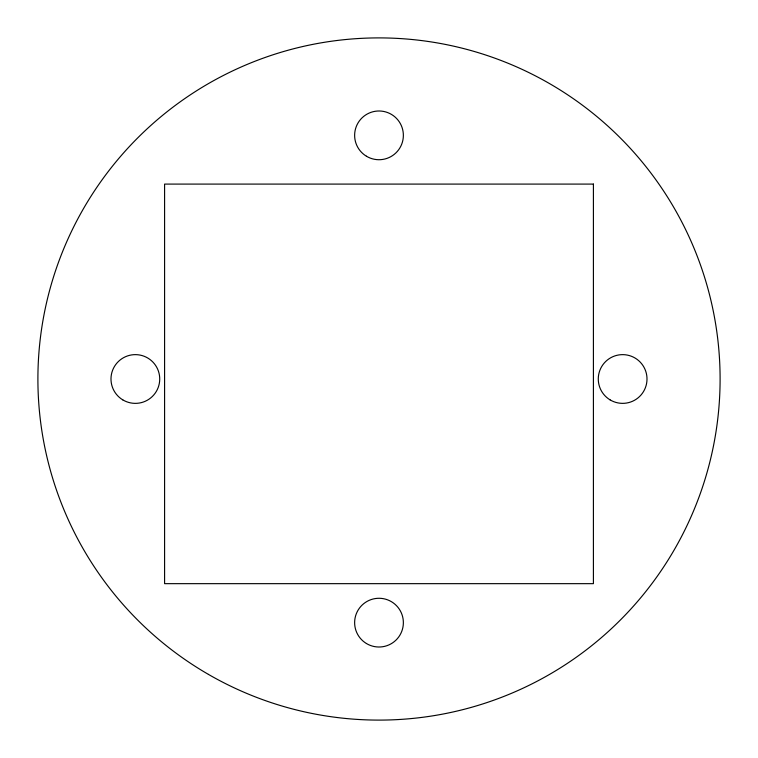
<?xml version="1.0" encoding="UTF-8"?>
<svg xmlns="http://www.w3.org/2000/svg" width="758" height="758" viewBox="0 0 758 758"><rect width="100%" height="100%" fill="white"/><g stroke="black" fill="none" stroke-linecap="round" stroke-linejoin="round"><path stroke-width="1.14" d="M593.41 184.09L164.59 184.09L164.59 583.66L593.41 583.66L593.41 184.09M208.45 674.402A341.1 341.1 0 0 0 720.1 379A341.1 341.1 0 0 0 208.45 83.598A341.1 341.1 0 0 0 208.45 674.402M366.427 156.224A24.36 24.36 0 0 0 403.36 135.815A24.36 24.36 0 0 0 367.213 114.032A24.36 24.36 0 0 0 366.427 156.224M122.777 399.864A24.36 24.36 0 0 0 159.72 379.455A24.36 24.36 0 0 0 123.573 357.672A24.36 24.36 0 0 0 122.777 399.864M366.427 643.514A24.36 24.36 0 0 0 403.36 623.104A24.36 24.36 0 0 0 367.213 601.321A24.36 24.36 0 0 0 366.427 643.514M610.067 399.864A24.36 24.36 0 0 0 647 379.455A24.36 24.36 0 0 0 610.863 357.672A24.36 24.36 0 0 0 610.067 399.864"/></g></svg>
